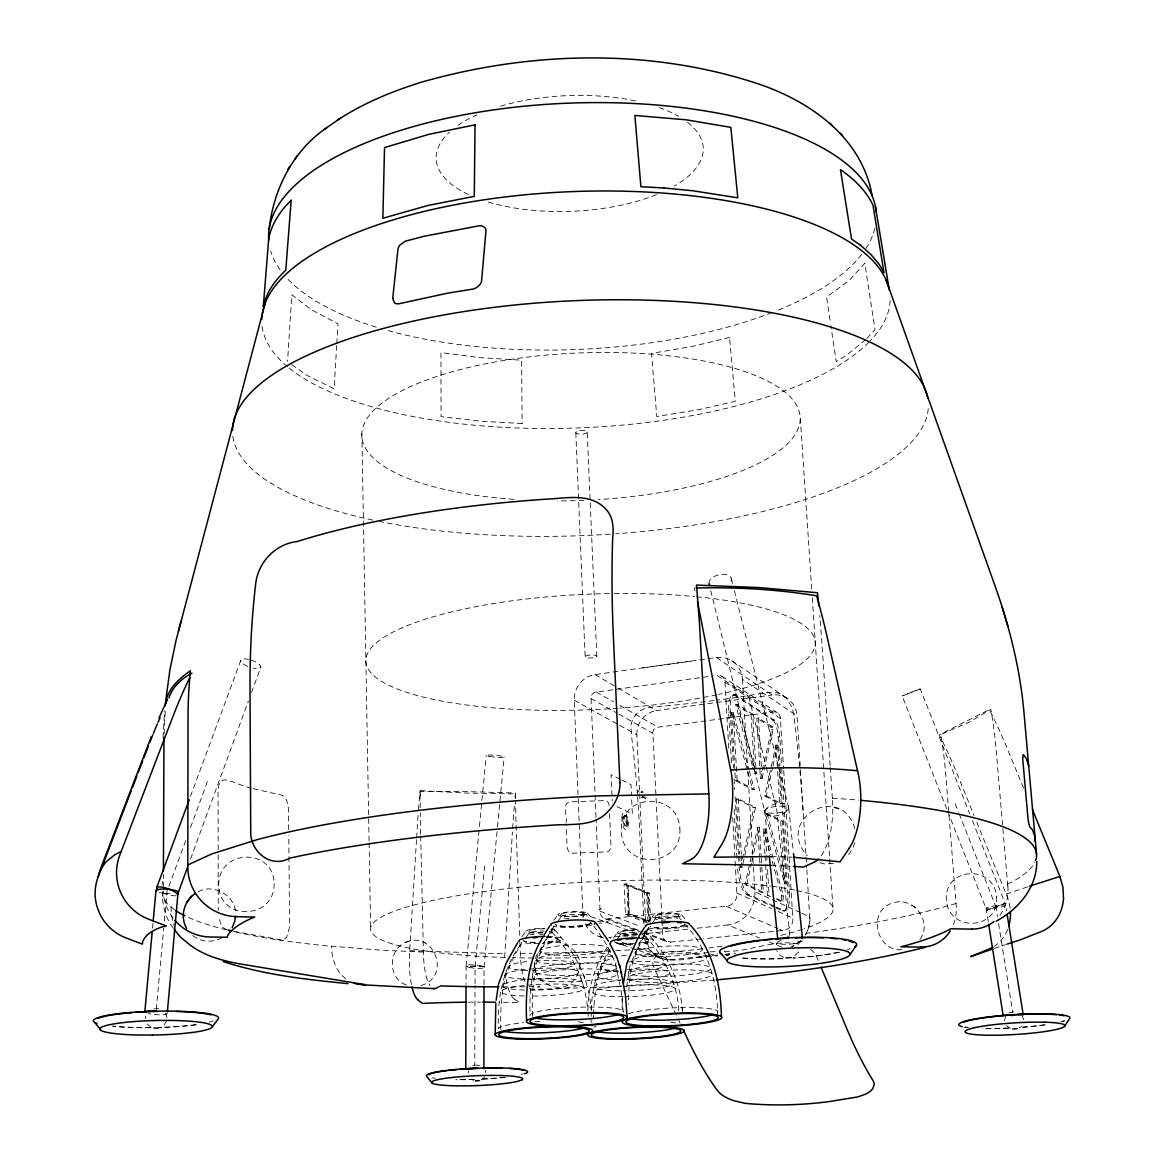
<?xml version="1.0" encoding="UTF-8"?>
<svg xmlns="http://www.w3.org/2000/svg" width="1163" height="1163" viewBox="0 0 1163 1163"><rect width="100%" height="100%" fill="white"/><g stroke="black" fill="none" stroke-linecap="round" stroke-linejoin="round"><path stroke-width="0.75" stroke-dasharray="5 3.75" d="M783.731 770.647L792.919 920.107A10.83 10.205 -71.3 0 1 784.647 930.269L703.252 938.817M472.818 1065.715L474.766 1065.075L475.042 985.584M475.042 983.782L475.086 965.712M484.055 984.509L484.026 966.453L476.016 965.988L466.087 966.569L466.029 984.494M162.253 884.839L162.268 881.234M163.343 887.267L163.402 874.561M171.019 906.878L171.324 914.627L174.028 925.617M420.221 807.718A514.017 171.688 -87.5 0 1 420.177 795.419L420.192 790.68L467.09 793.093L515.616 793.922L515.631 798.588M732.69 817.4L736.964 895.176A11.47 10.7 -69.7 0 1 728.198 905.948L606.853 919.017A8.126 7.429 -70.9 0 1 600.108 912.81L596.081 819.275M701.449 938.992L669.248 942.219A7.676 7.094 -72.2 0 1 662.794 936.331L652.865 732.094A5.045 4.608 -61.2 0 1 656.717 727.355L774.107 711.858A7.123 6.629 -57.5 0 1 780.3 717.062L783.615 768.859M596.008 817.473L591.037 697.277A5.335 4.826 -60.7 0 1 595.107 692.247L713.297 675.877M591.167 1016.462L591.255 1013.395M163.038 737.72L164.565 711M504.64 957.498L512.418 831.981M622.321 996.197L622.132 1012.319M336.689 345.469L334.115 388.82L307.265 375.547L289.936 363.423M336.79 343.667L337.982 323.808L311.321 309.707L291.826 294.748L287.552 361.475M1004.541 1020.838L1005.486 1016.2M416.514 839.715L409.594 952.715A40.574 11.354 -89.6 0 0 411.644 985.555M416.63 837.912L417.066 830.76A518.262 171.804 -89.8 0 1 418.244 813.271M587.926 1010.109C587.94 987.939 594.787 966.526 606.679 947.918M591.4 1010.327C591.371 988.739 598.044 967.878 609.63 949.749M156.336 1009.324L163.692 928.19M164.346 920.98L167.123 890.335M152.527 928.19L153.022 922.826M515.02 797.571L515.456 792.992L466.945 791.625L420.017 791.276L419.61 795.914A518.262 171.804 -89.8 0 0 418.375 811.541M466.116 965.959L481.744 802.252M481.918 800.449L486.207 755.47M475.086 966.584L484.695 866.042M484.055 967.223L497.299 828.826M497.473 827.038L504.175 756.939M764.949 854.093L763.451 829.074L765.109 828.885L783.397 895.786L782.844 901.354L781.187 901.543L781.74 895.961L770.953 856.52M626.61 986.994L630.055 965.174L640.668 940.634M468.296 1073.1L468.544 1070.89M145.404 1018.628L145.811 1015.953M761.809 866.987L763.306 892.355L746.82 884.156L751.414 863.426M751.792 861.696L753.319 854.776M753.697 853.046L759.439 827.126L757.767 827.329L752.01 853.249M764.716 796.001L779.646 803.837L781.274 803.648L777.64 744.814L776.026 745.018L764.716 796.001L766.359 795.812L772.581 767.667M772.973 765.908L777.64 744.814M763.306 892.355L761.62 892.544L745.12 884.345L749.713 863.615M750.106 861.885L751.632 854.965M420.192 790.68L420.177 795.419M742.125 867.336L742.052 866.45L740.337 866.639L740.409 867.525L742.125 867.336L755.557 807.515L738.171 798.69L736.484 798.894L739.639 854.165M762.099 778.454L773.133 729.303L772.566 726.948L758.465 717.934L756.822 718.138L760.442 778.672L762.099 778.454L761.663 771.345M740.409 867.525L753.886 807.718L755.557 807.515M760.442 778.672L771.52 729.521L770.938 727.151L756.822 718.138M626.494 815.059L626.028 821.005M853.191 847.26L855.081 841.736M190.543 859.064L248.402 701.042M251.513 692.552L260.846 667.068M168.882 886.322L186.225 839.221M190.558 827.445L207.886 780.344M190.485 796.306L240.726 660.482A10.612 3.533 19.6 0 1 248.562 659.421M537.451 954.023C522.638 979.057 564.084 1002.026 576.848 975.641C591.269 951.465 551.945 928.118 538.295 952.846M776.288 944.821L777.553 941.623M166.702 1020.794L163.809 1025.359L160.843 1027.263M805.639 934.979L808.576 928.059L809.855 920.631L806.889 869.808M545.869 939.253C531.622 961.845 529.441 989.03 530.037 1015.023M798.472 952.09L793.66 956.713M641.889 938.381L648.663 927.565M547.133 936.985L554.126 926.01M520.733 944.312C502.75 968.532 497.037 998.93 498.549 1028.528A45.299 5.728 -2.4 0 1 523.554 1022.684M919.904 939.399C933.322 921.983 913.231 895.888 893.126 902.939C865.287 910.44 877.309 954.736 904.218 949.313M848.597 854.66L852.712 848.641M652.167 923.335L655.99 917.854L655.888 915.659M617.073 939.457L620.824 934.136L620.722 931.999M557.571 921.736L561.569 916.197L561.482 913.958M525.487 938.119L529.383 932.726L529.31 930.574M648.271 921.939L652.37 916.27M613.352 938.076L617.349 932.581M553.777 920.326L558.007 914.583M521.867 936.724L525.981 931.156M484.695 1076.894L481.264 1080.02M972.384 820.613L1005.108 903.273L986.733 910.28L947.452 810.727M865.635 339.669L847.158 354.759L836.226 361.649L830.891 325.785M866.915 338.477L874.983 329.536L864.821 263.26L849.383 280.21L826.617 297.088L830.615 323.983M801.118 940.852L792.163 946.871M986.733 910.28L1005.108 903.273M1021.434 1026.318L1019.326 1027.918M946.784 809.026L902.168 695.968L919.264 689.121L920.311 689.005L969.724 813.853M920.311 689.005L902.168 695.968M1007.609 884.113L1014.034 880.842A437.637 77.659 -2.5 0 0 1035.055 861.812M599.541 909.524L601.591 908.492M421.006 985.584C453.134 976.019 432.331 927.9 404.361 943.135M409.129 941.143C387.483 945.853 386.392 980.307 408.169 985.497M222.104 937.741C212.495 943.237 199.629 942.03 191.473 934.441M198.117 891.817C214.152 882.804 236.162 896.062 235.653 914.598M521.169 1074.496L523.205 1073.754M1008.99 1012.682L1015.561 1011.592M1006.155 894.056L1027.947 886.729M956.044 903.491L947.482 906.021A437.637 77.659 -2.5 0 1 820.54 931.389L806.453 933.322M484.084 966.613L466.087 966.569M474.766 1065.075L481.089 1065.497M644.302 931.04L644.549 936.404A24.539 24.19 -51.1 0 0 646.948 945.853C658.098 967.892 688.598 958.516 707.002 955.623M708.761 955.245L717.571 953.326M153.938 1008.815L158.633 1008.714M690.909 661.136L641.206 668.1M833.406 863.455L824.349 863.949L815.408 861.521M583.172 917.055A26.822 24.51 -70.9 0 1 582.823 913.624L574.26 700.257A23.478 21.225 -60.7 0 1 595.005 674.569L706.246 658.985M707.947 658.738L716.466 657.546L772.174 695.038A24.525 22.838 -57.5 0 1 797.004 715.783L806.773 867.991M732.763 694.893L734.449 694.66M731.483 762.681L728.62 712.178A22.01 6.673 82.3 0 1 734.58 695.358L736.252 695.14L775.619 721.118A14.494 4.216 82.4 0 1 779.777 736.804L781.565 765.69M618.062 688.074L656.514 710.578L772.174 695.038M752.243 765.327L735.699 704.662L737.371 704.444L752.737 714.271L756.27 773.788L754.613 774.006L752.723 767.071M728.62 712.178L730.306 711.96A22.01 6.658 82.3 0 1 736.252 695.14M749.205 770.633L754.351 789.488L752.679 789.692L735.438 780.649L731.585 712.57L733.272 712.352L748.725 768.917M731.658 714.358L733.33 714.14L733.272 712.352M735.699 704.662L751.094 714.489L752.737 714.271M734.58 695.358L772.799 720.101L774.427 719.882M770.938 727.151L772.566 726.948M771.52 729.521L773.133 729.303M772.799 720.101L774.006 721.336A14.494 4.216 82.4 0 1 778.163 737.008L779.777 736.804M641.278 791.959L642.456 791.814M735.438 780.649L737.138 780.446L754.351 789.488M642.049 797.571L643.226 797.425M624.458 815.845L625.461 815.728M621.958 816.862A8.664 2.98 83.2 0 0 625.927 829.742A8.664 2.98 83.2 0 0 627.148 816.804A8.664 2.98 83.2 0 0 621.958 816.862L623.15 818.49A5.321 1.832 83.2 0 0 625.578 826.413L626.581 826.297A5.321 1.832 83.2 0 0 627.337 818.359A5.321 1.832 83.2 0 0 624.153 818.389A5.321 1.832 83.2 0 0 626.581 826.297M765.385 813.533L767.042 813.344L782.365 821.107L786.232 883.793L784.589 883.967L765.385 813.533L780.722 821.296L782.365 821.107M647.995 923.16L625.461 914.54L624.095 884.156L626.828 883.851L649.274 893.082L650.597 921.125M628.064 885.377L628.732 913.725L649.477 921.416L648.169 893.62L628.064 885.377L629.328 913.667L649.477 921.416M724.462 951.247C749.67 952.497 774.689 938.25 799.65 944.356M649.274 893.082L646.599 893.373L647.907 921.401M624.095 884.156L648.169 893.62M745.12 884.345L746.82 884.156M746.661 885.668L748.376 885.479M737.589 868.877A25.819 7.879 83.4 0 0 747.097 894.885L748.812 894.696L774.427 906.268M775.968 907.881L782.379 910.774A22.053 6.469 83.4 0 0 784.865 910.295L785.577 909.393A22.053 6.469 83.4 0 0 787.773 892.225L789.415 892.036L781.681 767.493M765.588 864.821L767.406 895.205L769.077 895.016L767.26 864.632M781.74 895.961L783.397 895.786M625.461 914.54L628.18 914.249L650.669 922.87M782.379 910.774L784.036 910.6A22.068 6.455 83.4 0 0 786.508 910.12L787.22 909.219A22.068 6.455 83.4 0 0 789.415 892.036M783.251 910.992L784.909 910.818M637.528 934.441L608.627 937.465L612 938.672M639.33 934.252L689.906 928.946M697.131 928.19L727.834 924.963L759.454 937.974M637.309 947.685L671.051 959.693L710.637 955.695M712.425 955.506L717.833 954.968M725.029 954.242L735.816 953.151M698.207 957.542L717.571 955.826M726.366 955.041L729.884 954.721L724.607 951.785M714.576 980.046L623.513 986.442M634.867 949.604L648.62 948.746M621.74 986.529L532.901 989.437M708.34 951.959C694.922 957.89 659.973 941.608 652.734 961.597A24.394 13.418 27.8 0 0 654.042 967.805L677.244 1017.073M710.128 951.872L717.295 951.567M787.104 936.215L789.255 936.23M520.341 953.355L531.884 953.253M150.696 1027.496L136.972 1027.452A60.709 7.981 -1.3 0 1 112.549 1025.999M150.521 1027.743L136.376 1027.699A62.598 8.228 -1.3 0 1 112.855 1026.362M409.725 950.68L504.8 953.805M771.229 856.55L792.279 857.175M423.405 952.119L379.778 950.084L324.114 945.592A437.637 77.659 -2.5 0 1 233.254 931.519M771.04 865.345L790.04 866.188M832.345 798.181L849.252 799.344A437.637 77.659 -2.5 0 1 858.527 800.129M854.805 828.608C841.212 781.42 774.049 818.796 807.282 855.764M233.341 931.258L283.191 940.285L286.796 936.985L289.602 927.115L288.758 835.208M253.2 788.674L282.057 795.274L284.601 796.873L286.709 800.406L288.351 807.151L288.744 833.406M783.6 957.323L780.097 955.463L776.637 950.68M227.061 929.688L221.813 927.042L218.717 917.04M838.814 808.983L831.24 806.773M251.513 788.267C228.748 782.554 217.03 768.99 218.077 797.149L218.164 852.901M473.312 1080.354L471.146 1079.133M424.219 942.481L425.367 942.873M599.061 936.448L604.149 938.25M614.355 941.856L661.921 958.69M622.118 942.277L630.564 945.272M582.823 913.624L636.306 933.351M642.994 935.822L646.337 937.058A25.31 23.405 -72.2 0 0 671.051 959.693M608.409 918.959L642.092 931.505M643.779 932.13L670.731 942.175M604.934 918.668L642.092 932.479M643.779 933.104L667.431 941.899M599.934 911.167L640.595 926.489M647.369 929.033L662.619 934.79M769.426 942.074L782.743 947.554M726.221 906.311L777.771 928.452M779.443 929.164L782.772 930.589M736.979 893.082L771.534 908.55M778.105 911.487L792.919 918.116M747.097 894.885L774.354 907.169M776.026 906.995L784.036 910.6M747.794 771.113L754.86 891.745L800.188 912.475M801.816 913.217L809.913 916.924A28.682 27.025 -71.3 0 1 805.363 934.863M776.724 898.548L782.844 901.354M767.406 895.205L770.473 896.615M776.593 899.421L781.187 901.543M617.001 806.642L632.352 813.969L631.553 796.728M620.286 779.254L611.098 774.631L612.247 800.944M621.812 780.024L631 784.662L631.48 794.998M736.484 798.894L753.886 807.718M766.359 795.812L781.274 803.648M574.26 700.257L618.091 724.476M619.661 725.334L636.873 734.842L645.654 922.608M1010.225 1028.426L1006.475 1025.577M591.022 698.541L617.291 713.312M618.847 714.184L652.85 733.301M596.299 692.014L613.657 701.914M619.966 705.519L657.851 727.122M595.005 674.569L616.535 687.173M151.088 1027.322L146.872 1023.716M915.892 907.852L910.018 904.029M772.683 711.96L716.888 675.383L718.385 675.281A7.53 6.934 -57.3 0 1 724.869 680.718L728.823 748.914M725.043 682.245L780.475 718.501M721.874 676.255L777.422 712.803M716.466 657.546A25.964 23.914 -57.3 0 1 742.43 679.279L797.004 715.783M514.54 999.191L519.701 1002.68L508.289 1002.361A364.048 84.07 3.6 0 0 499.174 1002.23M731.658 660.642L786.653 698.062M174.523 909.873L167.21 903.636L163.067 897.08L162.442 891.963M345.76 978.853C335.903 971.221 331.44 958.443 331.644 946.289M681.474 914.83L686.112 920.064M678.814 917.214L681.125 919.846M587.46 913.115L592.069 918.436M684.585 923.771C707.598 948.005 717.135 981.15 717.673 1013.932M554.489 929.746C575.031 951.552 589.263 979.551 591.109 1009.789M551.858 932.086C571.905 953.369 585.876 980.656 587.62 1010.182M590.513 922.172L592.185 924.134M593.799 926.111C602.972 938.41 611.883 951.654 616.128 966.54M628.064 825.41L624.153 818.374L623.15 818.49A5.321 1.832 83.2 0 1 626.334 818.476A5.321 1.832 83.2 0 1 625.578 826.413M173.272 928.059C165.19 917.927 162.5 904.93 162.224 892.239M1022.059 1015.241L1023.774 1019.747M797.76 940.809L799.155 943.44M678.014 1018.701L680.326 1023.629M165.611 1013.046L167.094 1018.119M818.272 960.464L816.906 957.193A28.101 19.887 -3.6 0 0 809.157 948.514M1023.498 787.962L1007.754 749.699A514.598 475.115 66 0 0 991.719 714.3L989.35 709.619L939.326 734.827L941.594 739.319A495.496 460.752 67 0 1 956.989 773.569L974.056 815.408M976.789 822.096L1006.824 895.714A43.133 37.129 66.9 0 1 1010.225 909.146M955.157 803.648L958.443 811.963M959.112 813.62L995.921 906.777M580.715 977.138L581.238 978.592M583.666 974.957L584.858 978.417M731.585 712.57L747.402 770.415M747.882 772.174L752.679 789.692M763.451 829.074L770.488 854.805M737.371 704.444L756.27 773.788M767.042 813.344L786.232 883.793M615.649 964.694L621.027 989.8L623.252 1012.101A46.796 6.12 -2.4 0 0 574.289 1007.449A46.796 6.12 -2.4 0 0 530.866 1016.593M731.309 578.447L732.632 583.71M734.391 590.746L788.529 806.962A12.095 5.873 -13.6 0 1 771.81 816.048A12.095 5.873 -13.6 0 1 769.877 806.046A12.095 5.873 -13.6 0 1 788.529 806.962M748.87 697.015L765.85 765.69M766.286 767.449L776.739 809.71M694.238 588.027L695.009 591.167M710.782 590.688L764.963 812.457M485.349 1070.193L485.771 1072.635M1005.704 905.439A9.871 1.119 -8.1 0 1 990.774 908.463A9.871 1.119 -8.1 0 1 991.298 906.428A9.871 1.119 -8.1 0 1 1005.704 905.439L1006.562 910.818M995.775 905.846L997.476 916.502M998.595 923.611L1012.755 1012.464M986.151 908.114L988.419 922.448M682.434 1011.737C680.878 981.194 666.53 952.962 645.523 931.185A14.218 2.253 -2.6 0 1 644.767 932.377M678.799 1010.632C677.215 981.296 662.997 954.43 642.935 933.511A11.514 1.817 -2.6 0 1 642.339 934.471M682.056 1008.641L682.23 1010.254M788.776 808.416L793.326 851.694M776.622 808.59L789.793 935.953M764.716 811.004L769.121 854.267M587.969 1013.249L588.26 1016.346M609.223 805.479L608.002 801.903L605.865 800.537L569.303 801.903C561.453 804.68 567.878 817.167 566.09 822.285M1007.769 885.973L996.342 752.112A505.905 466.276 55.7 0 0 991.734 714.373L990.876 709.328L969.506 722.019L940.794 734.449L941.594 739.319A487.05 452.392 56 0 1 945.868 775.837L956.175 905.279A43.394 37.725 66.7 0 1 952.744 926.344M830.149 765.559L821.848 642.31A483.953 171.702 -87.9 0 0 819.741 615.518M830.266 767.362L832.49 800.377M800.333 418.273L811.803 590.484M812.283 597.738L829.553 856.942M829.67 858.759L833.057 909.51M778.163 737.008L779.951 765.894M780.068 767.696L787.773 892.225M776.026 745.018L779.646 803.837M780.722 821.296L784.589 883.967M758.465 717.934L761.561 769.557M765.109 828.885L767.144 862.844M765.05 855.881L765.487 863.033M759.439 827.126L761.154 856.128M761.271 857.931L761.692 865.185M751.094 714.489L754.613 774.006M757.767 827.329L759.483 856.317M759.584 858.12L760.02 865.374M760.122 867.176L761.62 892.544M742.43 679.279L747.693 769.31M733.33 714.14L737.138 780.446M738.171 798.69L741.34 853.962M741.442 855.75L741.849 862.888M739.741 855.939L740.031 861.289M730.306 711.96L733.49 767.885M734.1 778.701L734.725 789.532M735.132 796.742L738.418 854.485M738.52 856.288L738.839 861.696M734.144 809.579L737.124 861.885M678.756 915.528A11.877 1.948 -2.7 0 1 659.886 917.738A11.877 1.948 -2.7 0 1 662.241 914.278A11.877 1.948 -2.7 0 1 678.756 915.528L678.858 917.723M655.162 916.182L655.263 918.392A11.877 1.933 -2.7 0 0 668.841 919.875M647.573 893.678L648.881 921.474M645.988 929.833L646.337 937.058M643.968 923.902L639.563 829.248A492.225 197.943 82.7 0 0 637.571 796.481M626.828 883.851L628.18 914.249M620.053 932.493L620.141 934.63M609.557 813.693L610.982 846.693L609.892 849.949L607.697 851.81L571.367 853.22L569.303 852.523L567.137 848.365L566.148 824.015M587.213 432.127A5.699 1.904 -2.4 0 1 578.694 434.104A5.699 1.904 -2.4 0 1 578.651 430.79A5.699 1.904 -2.4 0 1 587.213 432.127L596.808 656.237A5.844 1.497 -2.4 0 1 588.056 657.88A5.844 1.497 -2.4 0 1 588.042 655.292A5.844 1.497 -2.4 0 1 596.808 656.237M575.816 432.563L585.12 656.717M584.815 913.842A12.037 1.992 -2.4 0 1 565.988 916.081A12.037 1.992 -2.4 0 1 567.704 912.562A12.037 1.992 -2.4 0 1 584.815 913.842L584.916 916.051M560.842 914.496L560.929 916.72M551.96 930.415L552.047 932.566M532.509 1016.346L532.407 1013.351A199.992 180.498 71.3 0 1 534.544 975.016L535.445 968.939A46.738 43.22 69.8 0 1 538.425 958.079L541.914 949.59A138.499 126.258 71.3 0 1 553.733 927.245M544.124 928.815A11.659 1.861 -2.3 0 0 528.729 931.069L528.802 933.235M519.745 935.415L516.328 833.231A506.239 188.333 -87.7 0 1 515.645 800.318M519.977 942.597L520.399 955.041A40.807 12.997 -89 0 0 525.065 981.412M500.802 1029.866L500.715 1026.973A193.654 175.889 72.1 0 1 502.925 989.815L503.826 983.927A45.241 42.072 70.8 0 1 506.748 973.387L510.164 965.159A134.079 122.973 72.2 0 1 521.736 943.469M420.657 834.118L420.584 830.484A514.017 171.688 -87.5 0 1 420.279 812.981M420.701 835.935L423.434 953.834A41.345 11.79 -88.7 0 0 430.077 985.744M361.867 433.566L369.078 841.14M369.122 842.942L370.619 928.147M591.124 1019.529L591.124 1022.597M218.179 854.703L218.266 910.44M874.91 228.079A304.081 123.234 -2.3 0 1 865.432 249.173M861.739 254.319A304.081 123.234 -2.3 0 1 775.285 311.306M772.101 312.556A304.081 123.234 -2.3 0 1 385.767 329.958M376.26 327.137A304.081 123.234 -2.3 0 1 286.142 277.332M280.109 269.86A304.081 123.234 -2.3 0 1 270.63 250.83M687.42 122.26A133.687 57.859 -2.3 0 1 674.264 186.095M656.528 194.628A133.687 57.859 -2.3 0 1 488.067 201.955M468.442 194.526A133.687 57.859 -2.3 0 1 449.398 132.189M457.931 125.371A133.687 57.859 -2.3 0 1 476.801 114.875M500.512 106.182A133.687 57.859 -2.3 0 1 638.153 101.515M659.203 107.563A133.687 57.859 -2.3 0 1 678.611 116.387M173.011 918.014A47.174 46.186 48.8 0 1 163.242 890.8M164.128 733.911A479.505 436.503 59.2 0 1 165.379 710.448M629.721 949.895A437.637 77.659 -2.5 0 1 612.508 950.782M610.793 950.854A437.637 77.659 -2.5 0 1 538.774 953.166M226.494 929.906A437.637 77.659 -2.5 0 1 186.298 916.488M803.037 810.829A511.56 172.72 82.5 0 0 793.631 714.082L791.93 707.075L786.929 698.948A23.522 20.876 81.3 0 0 776.826 692.697L768.176 692.348L740.424 696.87A405.189 110.659 -2.4 0 1 716.539 700.213M1007.87 885.973A45.008 38.742 66.2 0 1 999.904 915.339M890.102 300.49A314.403 118.19 -2.3 0 1 870.215 340.861M869.037 342.053A314.403 118.19 -2.3 0 1 583.666 427.708A314.403 118.19 -2.3 0 1 288.787 367.813M287.465 366.708A314.403 118.19 -2.3 0 1 261.922 324.448M928.263 408.649A348.231 117.536 -2.4 0 1 615.649 533.802M610.299 534.166A348.231 117.536 -2.4 0 1 379.69 521.518M372.814 520.094A348.231 117.536 -2.4 0 1 232.76 435.703M529.543 988.157A40.807 12.997 -89 0 0 534.602 988.899L540.097 986.515L528.409 986.733A371.855 59.517 -2.5 0 1 500.555 986.878M832.548 800.348A52.146 21.588 -88.5 0 1 819.493 857.931M597.549 921.678A6.019 0.974 -2.5 0 1 605.749 921.169A6.019 0.974 -2.5 0 1 607.188 922.433A6.019 0.974 -2.5 0 1 599.163 923.088M796.8 890.495A231.452 37.725 -2.5 0 1 804.026 928.801M802.441 929.324A231.452 37.725 -2.5 0 1 780.562 935.43M722.049 946.217A231.452 37.725 -2.5 0 1 708.965 947.976M702.263 948.819A231.452 37.725 -2.5 0 1 633.152 955.143M626.421 955.564A231.452 37.725 -2.5 0 1 619.69 955.957M612.945 956.306A231.452 37.725 -2.5 0 1 535.169 958.05M533.381 958.036A231.452 37.725 -2.5 0 1 512.287 957.672M505.425 957.469A231.452 37.725 -2.5 0 1 414.173 904.959A231.452 37.725 -2.5 0 1 770.604 886.09M772.217 886.308A231.452 37.725 -2.5 0 1 795.172 890.146M696.463 596.735A224.924 57.772 -2.4 0 1 718.472 694.398M716.786 694.762A224.924 57.772 -2.4 0 1 619.835 708.093M618.033 708.223A224.924 57.772 -2.4 0 1 365.865 661.776A224.924 57.772 -2.4 0 1 610.808 593.537M614.311 593.493A224.924 57.772 -2.4 0 1 694.776 596.561M748.812 894.696A25.833 7.865 83.4 0 1 739.043 865.301M687.958 925.646A22.141 3.547 -2.7 0 1 667.853 928.815A22.141 3.547 -2.7 0 1 647.224 927.667M684.92 924.818A17.634 2.82 -2.7 0 1 667.766 928.103A17.634 2.82 -2.7 0 1 650.015 926.533M591.604 925.036A22.431 3.634 -2.4 0 1 553.05 926.126M590.993 923.233A17.867 2.893 -2.4 0 1 571.818 926.664A17.867 2.893 -2.4 0 1 555.405 924.236M641.235 937.901A21.443 3.329 -2.6 0 1 653.315 940.416A21.443 3.329 -2.6 0 1 640.682 943.963M632.599 944.618A21.443 3.329 -2.6 0 1 615.431 944.167M641.903 938.73A17.082 2.646 -2.6 0 1 638.909 943.426M630.244 944.036A17.082 2.646 -2.6 0 1 615.096 942.51M547.729 936.491A21.719 3.416 -2.3 0 1 562.18 939.602A21.719 3.416 -2.3 0 1 542.06 943.338M539.254 943.455A21.719 3.416 -2.3 0 1 521.271 942.277M546.29 937.218A17.3 2.719 -2.3 0 1 557.92 939.515A17.3 2.719 -2.3 0 1 544.022 942.539M535.14 942.8A17.3 2.719 -2.3 0 1 523.423 940.518M637.44 794.751A492.225 197.943 82.7 0 0 631.32 734.216L631.015 725.523A21.21 21.065 79 0 1 632.527 719.984A21.021 20.89 79 0 1 639.737 711.058L644.927 708.383L651.571 707.119A405.189 110.659 -2.4 0 0 714.809 700.446M514.046 499.392A219.414 73.72 -2.4 0 1 414.101 385.011A219.414 73.72 -2.4 0 1 776.39 385.971A219.414 73.72 -2.4 0 1 598.073 499.61M583.913 500.352A219.414 73.72 -2.4 0 1 557.397 500.904M645.901 796.8A2.486 0.843 83 0 1 645.247 798.821A2.486 0.843 83 0 1 644.2 796.568M642.601 796.582A2.835 0.959 83 0 1 641.278 796.917M640.857 792.439A2.835 0.959 83 0 1 641.802 792.221M637.484 792.105A2.486 0.843 83 0 1 638.138 790.695A2.486 0.843 83 0 1 639.069 792.323M643.764 796.437A2.835 0.959 83 0 1 642.441 796.771M642.034 792.308A2.835 0.959 83 0 1 643.226 792.468M505.527 1077.345A50.75 5.626 -2.2 0 1 481.177 1079.235M474.664 1079.497A50.75 5.626 -2.2 0 1 455.765 1079.715M504.684 1077.243A49.209 5.452 -2.2 0 1 481.06 1079.075M473.835 1079.366A49.209 5.452 -2.2 0 1 456.405 1079.54M435.253 1078.29A49.209 5.452 -2.2 0 1 432.229 1077.767M1064.683 1021.027A55.664 6.615 -3.5 0 1 1061.964 1021.797M1045.392 1024.879A55.664 6.615 -3.5 0 1 1019.181 1027.569M1008.481 1028.208A55.664 6.615 -3.5 0 1 982.095 1028.615M968.212 1027.743A55.664 6.615 -3.5 0 1 963.982 1027.103M1064.29 1020.663A53.978 6.411 -3.5 0 1 1061.238 1021.608M1044.461 1024.777A53.978 6.411 -3.5 0 1 1019.035 1027.394M1008.655 1028.005A53.978 6.411 -3.5 0 1 983.055 1028.397M968.081 1027.365A53.978 6.411 -3.5 0 1 965.479 1026.929M709.067 583.652A11.426 6.353 -13.9 0 1 723.241 574.275A11.426 6.353 -13.9 0 1 728.939 583.608M802.354 940.809A12.328 2.82 -5.5 0 1 784.821 944.341A12.328 2.82 -5.5 0 1 781.173 940.271M839.628 952.25A68.632 10.278 -3.1 0 1 793.181 958.167M782.714 958.719A68.632 10.278 -3.1 0 1 739.101 957.949M850.182 948.47A66.553 9.973 -3.1 0 1 847.391 949.56M838.087 952.134A66.553 9.973 -3.1 0 1 793.021 957.876M782.859 958.414A66.553 9.973 -3.1 0 1 740.555 957.658M728.271 955.695A66.553 9.973 -3.1 0 1 725.014 954.663M251.179 660.162A10.612 3.533 19.6 0 1 260.803 666.559A10.612 3.533 19.6 0 1 252.996 668.085M247.806 666.384A10.612 3.533 19.6 0 1 240.726 660.468M176.006 895.743A11.019 2.777 19 0 1 159.578 891.032M169.929 893.664A11.078 2.181 4 0 1 159.273 892.399M166.818 1013.118A11.237 1.745 3.6 0 1 161.701 1014.776A11.237 1.745 3.6 0 1 148.166 1013.685M196.649 1024.792A62.598 8.228 -1.3 0 1 159.215 1027.598M213.091 1020.896A60.709 7.981 -1.3 0 1 209.195 1022.117M195.442 1024.647A60.709 7.981 -1.3 0 1 159.127 1027.351M514.54 999.177A40.356 12.619 -89.9 0 1 506.661 982.023L505.861 977.531A39.731 12.415 -89.9 0 1 505.251 972.748M512.636 828.521A510.353 188.348 89.9 0 1 514.293 806.133M468.5 1002.172A364.048 84.07 3.6 0 1 481.06 1002.113M994.336 948.427A372.596 10.816 -21.5 0 1 1005.53 944.661M1007.623 929.397A43.133 37.129 66.9 0 1 994.336 946.231M754.86 891.745A30.398 28.363 -69.7 0 1 727.834 924.963M602.172 937.233A26.822 24.51 -70.9 0 1 585.105 923.524M636.873 734.842A22.199 20.323 -61.2 0 1 656.514 710.578M800.653 940.649A28.682 27.025 -71.3 0 1 791.392 946.551M684.644 924.498A17.387 2.791 -2.7 0 1 667.751 927.74A17.387 2.791 -2.7 0 1 650.262 926.184M655.278 918.377A11.877 1.933 -2.7 0 1 671.414 916.037A11.877 1.933 -2.7 0 1 676.604 918.755M628.572 1013.802A46.2 5.96 -2.7 0 1 682.928 1007.594A46.2 5.96 -2.7 0 1 717.542 1012.551M648.474 928.786A137.001 122.856 70.9 0 0 637.193 950.854L633.879 959.228A46.229 42.042 69.7 0 0 631.087 969.957L630.273 975.946A197.855 175.671 70.9 0 0 628.369 1004.236M590.731 922.913A17.605 2.864 -2.4 0 1 574.129 926.199A17.605 2.864 -2.4 0 1 555.914 924.629M568.94 918.421A12.037 1.992 -2.4 0 1 561.976 916.008A12.037 1.992 -2.4 0 1 578.854 914.409A12.037 1.992 -2.4 0 1 582.823 917.113M527.464 979.435A40.443 5.713 -2.3 0 1 582.634 982.415A40.443 5.713 -2.3 0 1 529.369 990.12M524.542 990.018A40.443 5.713 -2.3 0 1 501.82 985.802A40.443 5.713 -2.3 0 1 524.208 979.769M527.246 985.235A41.606 5.8 -2.3 0 1 584 988.23A41.606 5.8 -2.3 0 1 529.223 996.066M524.251 995.979A41.606 5.8 -2.3 0 1 500.875 991.719A41.606 5.8 -2.3 0 1 523.902 985.57M535.111 960.9A33.087 4.899 -2.3 0 1 574.566 964.461A33.087 4.899 -2.3 0 1 531.04 970.509M527.857 970.451A33.087 4.899 -2.3 0 1 508.522 966.831A33.087 4.899 -2.3 0 1 526.854 961.641M549.212 931.33A11.659 1.861 -2.3 0 1 548.078 933.991M542.685 934.63A11.659 1.861 -2.3 0 1 539.661 934.776M533.962 934.689A11.659 1.861 -2.3 0 1 529.979 932.479A11.659 1.861 -2.3 0 1 544.197 930.981M546.188 936.927A17.052 2.675 -2.3 0 1 557.659 939.195A17.052 2.675 -2.3 0 1 543.95 942.175M535.213 942.437A17.052 2.675 -2.3 0 1 523.975 940.867M550.811 929.513A11.659 1.861 -2.3 0 1 549.997 931.403M542.598 932.479A11.659 1.861 -2.3 0 1 528.729 931.069M551.218 928.786A14.407 2.311 -2.3 0 1 549.794 932.101M543.136 932.886A14.407 2.311 -2.3 0 1 525.996 931.141A14.407 2.311 -2.3 0 1 545.011 928.365M534.907 1021.739A45.299 5.728 -2.4 0 1 541.74 1021.347M578.215 1021.884A45.299 5.728 -2.4 0 1 584.684 1022.888M627.351 979.726A39.92 5.582 -2.6 0 1 673.711 983.476A39.92 5.582 -2.6 0 1 623.237 990.818M619.966 990.818A39.92 5.582 -2.6 0 1 594.002 986.689A39.92 5.582 -2.6 0 1 620.519 980.278M627.424 985.454A41.068 5.655 -2.6 0 1 675.151 989.102A41.068 5.655 -2.6 0 1 624.909 996.676M623.194 996.691A41.068 5.655 -2.6 0 1 593.115 992.635A41.068 5.655 -2.6 0 1 622.118 985.861M627.7 961.975A32.666 4.783 -2.6 0 1 665.658 964.854A32.666 4.783 -2.6 0 1 629.852 971.367M618.556 971.396A32.666 4.783 -2.6 0 1 600.442 968.081A32.666 4.783 -2.6 0 1 616.419 963.08M637.862 938.294A16.834 2.617 -2.6 0 1 648.692 940.184A16.834 2.617 -2.6 0 1 638.792 943.077M634.605 943.469A16.834 2.617 -2.6 0 1 615.314 942.175M636.321 935.735A11.514 1.817 -2.6 0 1 622.089 935.735A11.514 1.817 -2.6 0 1 623.572 933.351A11.514 1.817 -2.6 0 1 638.313 932.522M636.219 933.627A11.499 1.817 -2.6 0 1 621.987 933.613A11.499 1.817 -2.6 0 1 623.484 931.214A11.499 1.817 -2.6 0 1 638.211 930.385M637.324 933.962A14.218 2.253 -2.6 0 1 619.748 933.947A14.218 2.253 -2.6 0 1 621.594 930.981A14.218 2.253 -2.6 0 1 639.81 929.964M627.439 969.666A36.504 5.234 -2.6 0 1 669.873 973.009A36.504 5.234 -2.6 0 1 626.741 980.031M620.693 980.06A36.504 5.234 -2.6 0 1 596.968 976.382A36.504 5.234 -2.6 0 1 618.222 970.48M593.784 1027.22A44.717 5.582 -2.6 0 1 596.139 1026.449M670.717 1022.204A44.717 5.582 -2.6 0 1 676.779 1023.207M609.732 950.883A132.684 119.789 71.7 0 0 602.39 966.177L599.149 974.303A44.761 40.967 70.5 0 0 596.386 984.712L595.572 990.527A191.648 171.354 71.6 0 0 593.726 1011.81M593.61 1017.959A191.648 171.354 71.6 0 1 593.653 1014.877M996.589 896.906C999.032 930.371 948.63 932.552 946.348 899.988C943.963 866.74 994.263 864.283 996.589 896.906M679.846 828.478C682.637 867.365 623.455 870.927 621.391 832.243C618.512 793.37 677.738 790.011 679.846 828.478M274.148 883.517C274.962 919.439 219.4 922.055 218.76 885.247C217.917 849.077 273.465 847.086 274.148 883.517M729.55 337.474L692.959 346.298L651.513 353.407L656.775 416.528L698.454 409.71L735.292 401.279L729.55 337.474M522.129 423.506L482.122 421.34L441.053 416.616L440.951 352.636L481.802 357.768L521.62 360.181L522.129 423.506M469.343 967.354A9.042 1.628 5.1 0 0 483.968 967.645A9.042 1.628 5.1 0 0 471.945 964.796A9.042 1.628 5.1 0 0 469.343 967.354M489.492 756.401A9.071 0.93 5.3 0 0 504.102 757.171A9.071 0.93 5.3 0 0 491.993 755.049A9.071 0.93 5.3 0 0 489.492 756.401M768.714 812.908A12.11 3.315 -5.6 0 0 788.543 809.303A12.11 3.315 -5.6 0 0 772.973 806.875A12.11 3.315 -5.6 0 0 768.714 812.908M644.709 976.179A41.243 5.96 -2.7 0 0 710.506 969.142A41.243 5.96 -2.7 0 0 653.708 965.508A41.243 5.96 -2.7 0 0 644.709 976.179M644.273 982.241A42.42 6.033 -2.7 0 0 711.96 975.059A42.42 6.033 -2.7 0 0 653.562 971.425A42.42 6.033 -2.7 0 0 644.273 982.241M648.387 956.219A33.727 5.103 -2.7 0 0 702.132 950.287A33.727 5.103 -2.7 0 0 655.569 947.104A33.727 5.103 -2.7 0 0 648.387 956.219M658.2 918.189A14.683 2.399 -2.7 0 0 681.533 915.455A14.683 2.399 -2.7 0 0 661.151 913.914A14.683 2.399 -2.7 0 0 658.2 918.189M646.352 965.086A37.71 5.582 -2.7 0 0 706.479 958.545A37.71 5.582 -2.7 0 0 654.493 955.099A37.71 5.582 -2.7 0 0 646.352 965.086M550.826 975.263A41.781 6.106 -2.4 0 0 616.535 968.125A41.781 6.106 -2.4 0 0 557.571 964.432A41.781 6.106 -2.4 0 0 550.826 975.263M550.361 981.398A42.973 6.193 -2.4 0 0 617.96 974.129A42.973 6.193 -2.4 0 0 557.324 970.422A42.973 6.193 -2.4 0 0 550.361 981.398M554.562 955.041A34.178 5.234 -2.4 0 0 608.234 949.037A34.178 5.234 -2.4 0 0 559.897 945.795A34.178 5.234 -2.4 0 0 554.562 955.041M564.36 916.531A14.872 2.471 -2.4 0 0 587.649 913.755A14.872 2.471 -2.4 0 0 566.497 912.185A14.872 2.471 -2.4 0 0 564.36 916.531M552.527 964.025A38.19 5.728 -2.4 0 0 612.552 957.396A38.19 5.728 -2.4 0 0 558.589 953.893A38.19 5.728 -2.4 0 0 552.527 964.025M520.893 978.926A36.983 5.364 -2.3 0 0 578.694 972.631A36.983 5.364 -2.3 0 0 526.01 969.448A36.983 5.364 -2.3 0 0 520.893 978.926"/><path stroke-width="1.5" d="M483.895 1068.695L484.041 986.311M163.416 870.927L163.939 745.73A479.505 436.503 59.2 0 1 164.041 737.284M466.014 986.297L465.752 1068.753L475.769 1068.448M1063.505 898.49L1062.938 887.18L1059.769 876.102L1032.395 809.579M167.385 1011.81L178.07 892.108M495.845 1003.335L495.191 1034.416M152.193 931.767L144.793 1012.246A11.237 1.745 3.6 0 1 155.915 1011.17M153.182 921.038L155.973 890.64M165.03 706.014L169.914 669.83L175.962 640.769L265.12 303.441M165.96 703.673C166.891 689.15 179.349 678.64 190.369 670.717L189.06 686.635A497.779 449.369 58.8 0 0 188.028 718.022L187.795 867.002A49.093 47.785 49.1 0 0 236.801 916.604M1036.785 861.609C1036.815 887.602 1018.25 909.495 996.182 921.154M1034.474 841.198L1034.997 836.779L1032.41 829.771L1029.982 827.038A9.653 1.308 83.4 0 1 1029.4 825.817L1028.252 820.569A7.734 1.047 83.4 0 1 1027.874 817.327L1022.917 761.082A7.574 1.032 83.3 0 1 1022.757 758.189L1023.135 754.86A9.435 1.279 83.3 0 1 1023.6 754.918L1026.071 758.043L1028.717 765.937M496.165 1000.195L498.404 984.901M623.383 983.389L626.93 963.124L637.513 938.904M235.435 916.27L234.781 921.27L232.178 927.551M498.578 983.913L506.399 962.688L517.84 942.335M269.133 229.271C273.567 188.988 293.076 150.42 327.123 127.45M98.259 876.597L99.32 872.424M178.39 631.218L181.05 621.333M168.969 697.844C172.415 686.795 181.893 678.392 191.968 673.173M177.474 894.754L187.432 867.569M156.569 887.994L189.235 799.708M151.277 736.804L99.669 871.043L105.542 862.335L114.875 854.674L121.374 851.389M131.099 791.131L98.201 876.728A47.174 46.68 35.4 0 0 97.198 907.155L99.407 912.999A47.945 47.436 35.6 0 0 126.316 938.061L142.366 944.138L142.584 942.175A381.609 76.932 17.7 0 1 162.035 926.998L166.324 925.937L149.126 919.395A49.544 48.802 40.3 0 1 119.673 855.503L173.011 716.335A511.793 470.114 68.3 0 1 189.496 678.145L189.758 677.636M132.378 787.787L136.885 776.055M138.179 772.697L142.686 760.965M143.979 757.622L148.486 745.89M195.471 893.373C184.088 900.511 179.669 916.691 186.662 928.379M158.953 718.007L167.385 699.661M542.685 937.509C527.043 962.412 525.472 992.577 526.577 1021.099M638.778 936.608L644.258 927.652M543.993 935.168L549.648 926.111M1064.494 1026.406L1069.509 1018.744A55.664 6.615 -3.5 0 0 1047.514 1013.932L1034.605 1013.86A55.664 6.615 -3.5 0 0 975.583 1018.861A55.664 6.615 -3.5 0 0 962.15 1026.682M850.08 954.547L856.506 945.097M849.31 848.205L840.006 861.827L793.951 857.305M287.697 169.667L289.936 166.425M295.169 158.808L297.365 155.638M191.532 896.324L186.705 902.575M212.015 1027.089L218.353 1018.773A62.598 8.228 -1.3 0 0 147.977 1011.447A62.598 8.228 -1.3 0 0 97.14 1023.556M338.229 119.673C363.423 103.071 391.655 91.644 420.308 82.515C530.197 50.925 650.815 47.857 759.904 84.405C811.73 102.359 862.146 138.353 872.148 195.791M324.201 129.5L341.006 117.739M187.795 864.938L211.87 853.904L257.546 839.526A437.637 77.659 -2.5 0 1 600.835 795.841L708.776 793.878M691.578 859.137L682.448 863.746L771.04 865.345M813.998 862.292L803.473 867.06L793.399 866.406M524.629 1073.754L526.752 1072.969A50.75 5.626 -2.2 0 0 479.447 1068.085A50.75 5.626 -2.2 0 0 426.559 1076.298L431.909 1082.869M1029.618 886.162L1059.886 876.451M1017.189 1028.688L1012.74 1029.008M791.189 957.542L786.043 957.847M925.457 947.278C856.884 964.36 786.566 973.315 716.292 979.9M479.316 1080.674L475.26 1080.849M158.575 1027.947L153.865 1028.048M730.786 770.124C772.944 766.984 815.423 766.722 857.524 770.764M359.658 984.509L365.066 984.668L240.407 963.982C221.072 960.594 200.894 954.954 185.935 941.579M695.997 587.998C736.31 587.024 776.811 589.292 816.63 595.805L817.952 600.442A501.893 168.766 -88.9 0 1 827.111 636.859L858.207 773.744A53.454 21.123 -88.3 0 1 849.281 848.074M920.936 947.089L900.932 946.813L906.617 945.315A371.855 59.517 -2.5 0 0 947.845 930.4L950.738 928.772L971.745 929.121M236.801 916.72L254.741 917.025L250.03 918.988A371.855 59.517 -2.5 0 0 227.643 935.692L227.221 937.233L210.445 937A47.174 46.186 48.8 0 1 174.973 920.427M434.555 988.666L362.696 984.814M771.229 856.55L713.908 857.218L721.932 844.12A54.37 19.102 -88 0 0 731.585 774.703L697.495 601.649M347.897 983.622C305.927 979.551 263.594 974.739 223.325 961.597M228.588 930.095L231.655 930.894M353.77 983.186L358.146 984.349M418.142 1000.122L422.518 1003.436L428.1 1003.146A364.048 84.07 3.6 0 1 466.712 1002.186M185.077 940.969L180.556 937.218L174.116 929.266M829.612 122.987L832.315 125.604M839.701 132.756L842.477 135.446M719.519 951.741L727.049 960.507M690.648 925.37C712.992 950.36 720.711 983.956 721.409 1016.651M596.604 923.8L608.482 941.245M94.872 1022.568L101.094 1030.52M609.79 943.556L617.088 957.847L620.053 967.311M683.422 1030.2L687.289 1038.414A371.826 113.204 82.6 0 0 717.048 1090.065L720.479 1093.831A20.541 6.92 18.4 0 0 724.084 1096.316A20.367 6.862 18.4 0 0 733.809 1100.707L745.221 1103.367A314.199 213.992 -21 0 0 828.754 1101.666L857.625 1096.956L865.432 1094.238A22.766 10.961 -8 0 0 872.773 1088.699L874.343 1084.032L873.166 1080.761A383.775 97.532 82.4 0 1 846.359 1027.627L821.005 967.02M886.046 279.832L995.993 588.623C1010.24 629.168 1020.474 671.269 1024.123 714.155L1036.48 853.584M1002.23 607.377L1007.87 626.305M621.042 971.614L625.505 995.732L627.133 1017.916A50.489 6.498 -2.4 0 1 547.599 1025.911A50.489 6.498 -2.4 0 1 556.059 1014.354A50.489 6.498 -2.4 0 1 627.133 1017.916M619.37 964.607L621.478 973.344M875.419 206.52L889.302 290.139M1007.129 914.394L1023.207 1014.688A9.973 0.741 -7.8 0 0 1018.57 1014.674M988.695 924.236L1003.16 1015.546M793.515 853.497L802.426 938.25M769.295 856.07L777.742 938.992M950.302 930.894A43.394 37.725 66.7 0 1 920.922 946.987M268.711 240.16A304.081 123.234 -2.3 0 1 562.994 103.391A304.081 123.234 -2.3 0 1 876.161 211.913M231.655 931.141A437.637 77.659 -2.5 0 1 228.195 930.327M184.815 915.775A437.637 77.659 -2.5 0 1 175.817 910.731M860.344 800.304A437.637 77.659 -2.5 0 1 1035.622 860.446M691.563 859.006A53.018 19.742 -88.3 0 0 708.95 796.088L699.545 624.168L696.506 585.091L759.424 587.591L817.458 592.752L818.083 598.494A483.953 171.702 -87.9 0 1 818.81 605.676M818.607 858.875A52.146 21.588 -88.5 0 1 813.998 862.161M993.929 921.532A45.008 38.742 66.2 0 1 971.73 929.019M232.469 430.543A348.231 117.536 -2.4 0 1 570.568 300.868A348.231 117.536 -2.4 0 1 927.783 398.342M261.806 319.258A314.403 118.19 -2.3 0 1 262.053 315.769M262.286 314.01A314.403 118.19 -2.3 0 1 571.178 191.648A314.403 118.19 -2.3 0 1 888.925 288.409M433.014 988.332A41.345 11.79 -88.7 0 0 436.11 988.128L440.792 985.861L446.476 986.079A371.855 59.517 -2.5 0 0 498.84 986.878M645.581 926.853A22.141 3.547 -2.7 0 1 666.995 921.75A22.141 3.547 -2.7 0 1 689.383 924.687M661.762 922.87A17.634 2.82 -2.7 0 1 669.394 922.39M677.927 922.535A17.634 2.82 -2.7 0 1 681.242 922.899M551.204 925.297A22.431 3.634 -2.4 0 1 574.944 920.006A22.431 3.634 -2.4 0 1 594.278 924.091M610.808 942.815A21.443 3.329 -2.6 0 1 618.294 939.341A21.443 3.329 -2.6 0 1 639.519 937.858M618.004 940.402A17.082 2.646 -2.6 0 1 621.042 939.762M626.217 939.064A17.082 2.646 -2.6 0 1 633.602 938.599M519.425 941.507A21.719 3.416 -2.3 0 1 544.967 936.477M533.017 937.872A17.3 2.719 -2.3 0 1 537.306 937.465M149.765 742.532A492.531 455.562 69.2 0 1 152.862 734.711M153.487 733.155A492.531 455.562 69.2 0 1 157.398 723.88M158.066 722.354A492.531 455.562 69.2 0 1 160.101 717.76M428.493 1074.786A49.209 5.452 -2.2 0 1 446.897 1070.643M448.627 1070.44A49.209 5.452 -2.2 0 1 456.739 1069.611M460.185 1069.32A49.209 5.452 -2.2 0 1 477.833 1068.317M482.761 1068.157A49.209 5.452 -2.2 0 1 502.198 1068.143M509.249 1068.434A49.209 5.452 -2.2 0 1 523.583 1070.251M1011.083 1015.59A9.973 0.741 -7.8 0 1 1013.656 1015.226M963.749 1022.132A53.978 6.411 -3.5 0 1 979.944 1018.41M981.528 1018.163A53.978 6.411 -3.5 0 1 1033.965 1014.092L1046.496 1014.165A53.978 6.411 -3.5 0 1 1056.731 1014.732M1060.016 1015.081A53.978 6.411 -3.5 0 1 1063.971 1015.75M709.793 585.178A11.426 6.353 -13.9 0 1 709.067 583.652M854.863 946.958A68.632 10.278 -3.1 0 0 813.3 937.262A68.632 10.278 -3.1 0 0 728.896 946.071L721.918 948.95A68.632 10.278 -3.1 0 0 721.787 954.271M730.698 946.144A66.553 9.973 -3.1 0 1 760.398 940.547M763.684 940.169A66.553 9.973 -3.1 0 1 772.159 939.326M775.619 939.021A66.553 9.973 -3.1 0 1 788.034 938.192M795.114 937.887A66.553 9.973 -3.1 0 1 823.462 937.872M830.629 938.279A66.553 9.973 -3.1 0 1 837.04 938.861M842.564 939.602A66.553 9.973 -3.1 0 1 845.719 940.184M848.99 940.998A66.553 9.973 -3.1 0 1 853.031 942.67M157.935 889.899A11.019 2.777 19 0 1 163.125 887.384A11.019 2.777 19 0 1 177.154 893.896M156.38 891.236A11.078 2.181 4 0 1 166.963 889.172A11.078 2.181 4 0 1 177.692 892.646M98.244 1018.294A60.709 7.981 -1.3 0 1 105.121 1016.244M106.633 1015.91A60.709 7.981 -1.3 0 1 132.248 1012.639M135.606 1012.392A60.709 7.981 -1.3 0 1 156.86 1011.447M176.253 1011.476A60.709 7.981 -1.3 0 1 211.055 1014.848M418.157 1000.02A40.574 11.354 -89.6 0 1 411.949 986.907M482.863 1002.113A364.048 84.07 3.6 0 1 495.525 1002.186M1010.429 911.894A43.133 37.129 66.9 0 1 1008.743 926.097M992.955 947.089A43.133 37.129 66.9 0 1 988.579 949.241L970.785 956.611L976.484 954.59A372.596 10.816 -21.5 0 1 992.65 949.008M1007.027 944.167A372.596 10.816 -21.5 0 1 1019.471 940.14L1041.394 931.519A44.95 38.306 66.4 0 0 1063.534 898.49M713.239 1014.601A46.2 5.96 -2.7 0 1 671.109 1019.893A46.2 5.96 -2.7 0 1 629.75 1018.308M618.033 1014.587A46.796 6.12 -2.4 0 1 576.063 1019.602A46.796 6.12 -2.4 0 1 534.791 1017.93M585.28 1027.598A45.299 5.728 -2.4 0 1 545.142 1032.671A45.299 5.728 -2.4 0 1 503.405 1031.232M676.183 1027.845A44.717 5.582 -2.6 0 1 635.71 1032.846A44.717 5.582 -2.6 0 1 595.34 1031.436M475.027 124.848L474.286 196.358L427.766 205.517L382.86 218.266L384.531 147.57L428.958 134.312L475.027 124.848M619.908 782.699C620.301 793.646 615.314 804.389 607.566 811.948C595.151 825.686 574.74 824.276 557.964 824.829A433.683 73.545 -2.5 0 0 289.863 858.076C271.619 868.383 252.298 853.191 250.743 834.598L250.001 689.412A435.122 176.267 83 0 1 255.482 585.658C257.183 563.474 274.512 544.066 297.176 541.551A407.384 110.252 -2.4 0 1 547.017 499.131C566.236 498.273 590.848 492.632 605.763 509.103C613.294 516.735 613.788 528.017 612.683 538.047A459.487 134.661 82.5 0 0 613.352 636.03L619.908 782.699M392.745 298.382L394.49 302.845A9.551 6.513 -43.9 0 0 399.781 303.572L447.537 293.178L473.457 288.991A10.7 8.083 -30.9 0 0 478.458 286.04L479.127 285.371A10.118 7.879 -23.9 0 0 481.511 281.693L485.96 230.943A7.211 5.553 -23.3 0 0 484.651 227.367L481.613 225.855A8.359 6.251 -30.3 0 0 478.734 225.869L424.757 236.133L405.218 241.206L399.912 245.088A8.01 5.408 -43.3 0 0 397.906 249.638L392.745 298.382M291.172 200.254L285.778 270.194C275.224 280.079 266.167 292.422 263.289 306.828L268.697 238.764C271.517 223.805 280.457 210.765 291.172 200.254M735.539 955.521L729.245 958.05A61.639 9.042 -3.1 0 0 798.894 965.712A61.639 9.042 -3.1 0 0 839.279 949.531A61.639 9.042 -3.1 0 0 735.539 955.521M521.896 1079.86L518.116 1081.227A45.561 4.943 -2.2 0 1 441.78 1085.108A45.561 4.943 -2.2 0 1 466.305 1076.255A45.561 4.943 -2.2 0 1 521.896 1079.86M152.469 1035.041L138.324 1035.012A56.217 7.24 -1.3 0 1 115.21 1023.687A56.217 7.24 -1.3 0 1 208.322 1023.891A56.217 7.24 -1.3 0 1 152.469 1035.041M1044.708 1022.204L1033.122 1022.161A49.98 5.815 -3.5 0 0 965.188 1032.046A49.98 5.815 -3.5 0 0 1038.806 1032.366A49.98 5.815 -3.5 0 0 1044.708 1022.204M664.175 187.999L640.9 186.691L634.867 115.442L686.315 119.833L730.829 127.363L737.793 197.812L692.843 190.761L664.175 187.999M860.416 245.16L851.52 238.997L840.456 169.624C853.787 178.811 866.042 190.427 873.006 205.269L884.025 272.782L879.475 264.742L871.203 254.799L860.416 245.16M641.787 1026.188A49.835 6.324 -2.7 0 0 721.423 1018.294A49.835 6.324 -2.7 0 0 652.981 1014.79A49.835 6.324 -2.7 0 0 641.787 1026.188M644.026 1025.737A46.229 5.873 -2.7 0 0 717.847 1018.41A46.229 5.873 -2.7 0 0 654.318 1015.168A46.229 5.873 -2.7 0 0 644.026 1025.737M549.779 1025.461A46.825 6.019 -2.4 0 0 623.513 1018.032A46.825 6.019 -2.4 0 0 557.513 1014.732A46.825 6.019 -2.4 0 0 549.779 1025.461M516.052 1038.864A48.875 6.077 -2.4 0 0 592.607 1031.29A48.875 6.077 -2.4 0 0 523.205 1028.077A48.875 6.077 -2.4 0 0 516.052 1038.864M518.116 1038.443A45.328 5.641 -2.4 0 0 589.089 1031.407A45.328 5.641 -2.4 0 0 524.673 1028.441A45.328 5.641 -2.4 0 0 518.116 1038.443M609.383 1038.559A44.746 5.495 -2.6 0 0 680.442 1031.61A44.746 5.495 -2.6 0 0 618.323 1028.688A44.746 5.495 -2.6 0 0 609.383 1038.559M607.246 1038.981A48.235 5.931 -2.6 0 0 683.902 1031.494A48.235 5.931 -2.6 0 0 616.986 1028.339A48.235 5.931 -2.6 0 0 607.246 1038.981"/></g></svg>
